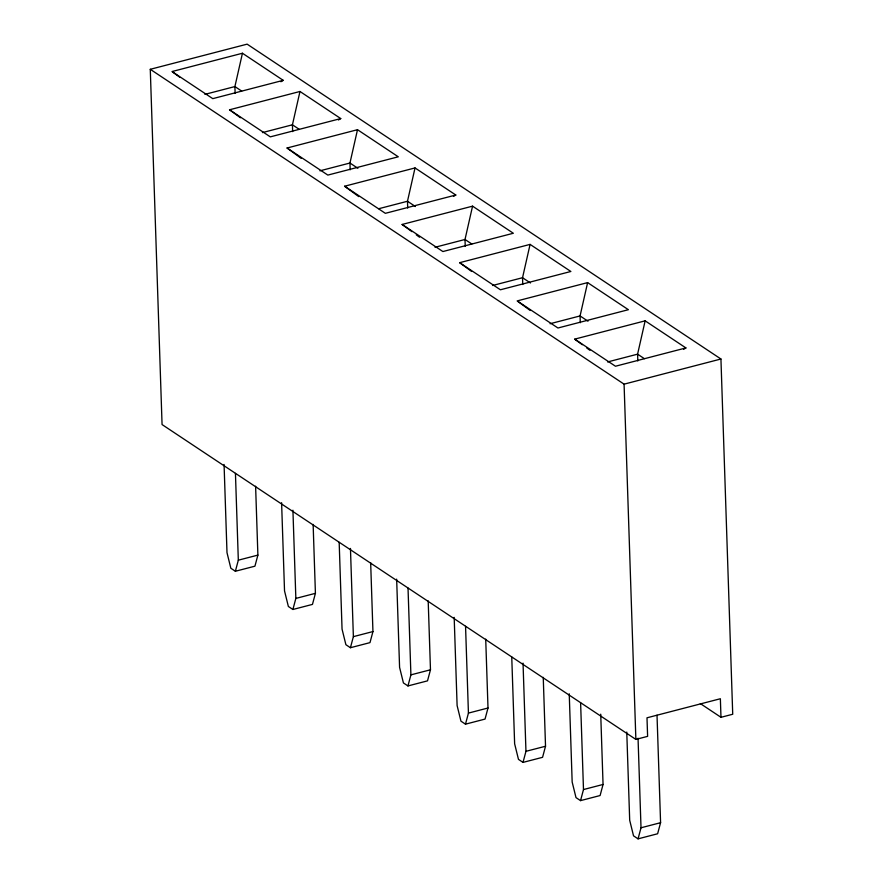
<?xml version="1.0" encoding="UTF-8"?>
<svg xmlns="http://www.w3.org/2000/svg" width="883" height="883" viewBox="0 0 883 883"><rect width="100%" height="100%" fill="white"/><g stroke="black" fill="none" stroke-linecap="round" stroke-linejoin="round"><path stroke-width="1.32" d="M280.893 81.744L283.222 80.342L242.45 53.245L234.9 86.567L235.121 93.366M338.421 119.978L340.75 118.565L299.977 91.479L292.428 124.801L292.648 131.6M357.505 129.702L287.074 148.002L327.836 175.088L398.277 156.799L357.505 129.702L349.955 163.024L350.176 169.823M453.476 196.423L455.805 195.022L415.032 167.936L407.482 201.258L407.703 208.046M472.56 206.158L402.129 224.459L442.891 251.545L513.332 233.255L472.56 206.158L465.01 239.481L465.231 246.28M530.087 244.392L459.657 262.681L500.418 289.779L570.86 271.478L530.087 244.392L522.537 277.715L522.758 284.503M587.614 282.615L517.173 300.915L557.946 328.001L628.387 309.701L587.614 282.615L580.065 315.937L580.286 322.736M683.585 349.337L685.914 347.935L645.142 320.838L637.592 354.16L637.813 360.959M224.072 464.469L226.997 552.659L230.838 568.244L235.375 571.257L238.322 560.186L235.441 473.365M255.606 486.202L257.891 555.109L254.933 566.18L235.375 571.257M281.6 502.692L284.525 590.893L288.366 606.478L292.902 609.48L295.849 598.42L292.924 510.219M313.134 524.425L315.419 593.332L312.461 604.402L292.902 609.48M339.171 542.294L342.052 629.115L345.893 644.7L350.43 647.714L353.377 636.643L350.452 548.442M370.661 562.659L372.946 631.566L369.988 642.625L350.43 647.714M396.655 579.149L399.58 667.349L403.421 682.934L407.957 685.936L410.904 674.866L408.023 588.056M428.189 600.881L430.474 669.789L427.515 680.859L407.957 685.936M454.182 617.372L457.107 705.572L460.948 721.157L465.484 724.17L468.431 713.1L465.551 626.279M485.716 639.115L488.001 708.011L485.043 719.082L465.484 724.17M511.754 656.985L514.634 743.806L518.476 759.38L523.012 762.393L525.959 751.323L523.034 663.133M543.244 677.338L545.528 746.245L542.57 757.316L523.012 762.393M569.237 693.828L572.162 782.029L576.003 797.614L580.539 800.627L583.486 789.557L580.606 702.736M600.727 714.192L603.056 784.468L600.098 795.539L580.539 800.627M626.764 732.062L629.689 820.252L633.53 835.837L638.056 838.85L641.014 827.779L638.045 738.21M657.018 715.208L660.583 822.702L657.625 833.762L638.056 838.85M720.981 717.305L720.362 698.74L646.996 717.802L647.614 736.356L635.87 739.413L162.064 424.557L150.276 69.304L247.13 44.15L720.936 359.006L732.724 714.248L720.981 717.305L700.329 703.574M242.45 53.245L172.019 71.545L212.781 98.642L283.222 80.342M204.9 94.371L234.9 86.567L241.688 91.081M240.43 117.759L229.547 109.779L299.977 91.479M262.428 132.593L292.428 124.801L299.216 129.315M340.75 118.565L270.308 136.865L229.547 109.779M319.955 170.816L349.955 163.024L357.88 168.289M358.752 196.611L344.602 186.225L415.032 167.936M378.785 208.708L407.482 201.258L415.407 206.523M455.805 195.022L385.363 213.322L344.602 186.225M435.01 247.273L465.01 239.481L471.798 243.995M492.537 285.507L522.537 277.715L530.462 282.979M550.065 323.73L580.065 315.937L587.99 321.202M582.327 344.734L574.701 339.138L645.142 320.838M607.592 361.953L637.592 354.16L644.38 358.675M685.914 347.935L615.473 366.235L574.701 339.138M150.276 69.304L624.082 384.16L720.936 359.006M238.322 560.186L257.891 555.109M295.849 598.42L315.419 593.332M353.377 636.643L372.946 631.566M410.904 674.866L430.474 669.789M468.431 713.1L488.001 708.011M525.959 751.323L545.528 746.245M583.486 789.557L603.056 784.468M641.014 827.779L660.583 822.702M586.687 347.924L589.954 350.319M518.266 301.71L530.241 310.496M459.657 262.681L471.632 271.467M402.129 224.459L411.919 231.644M416.279 234.834L419.546 237.229M287.074 148.002L301.224 158.388M173.101 72.351L179.635 77.141M624.082 384.16L635.87 739.413"/></g></svg>
